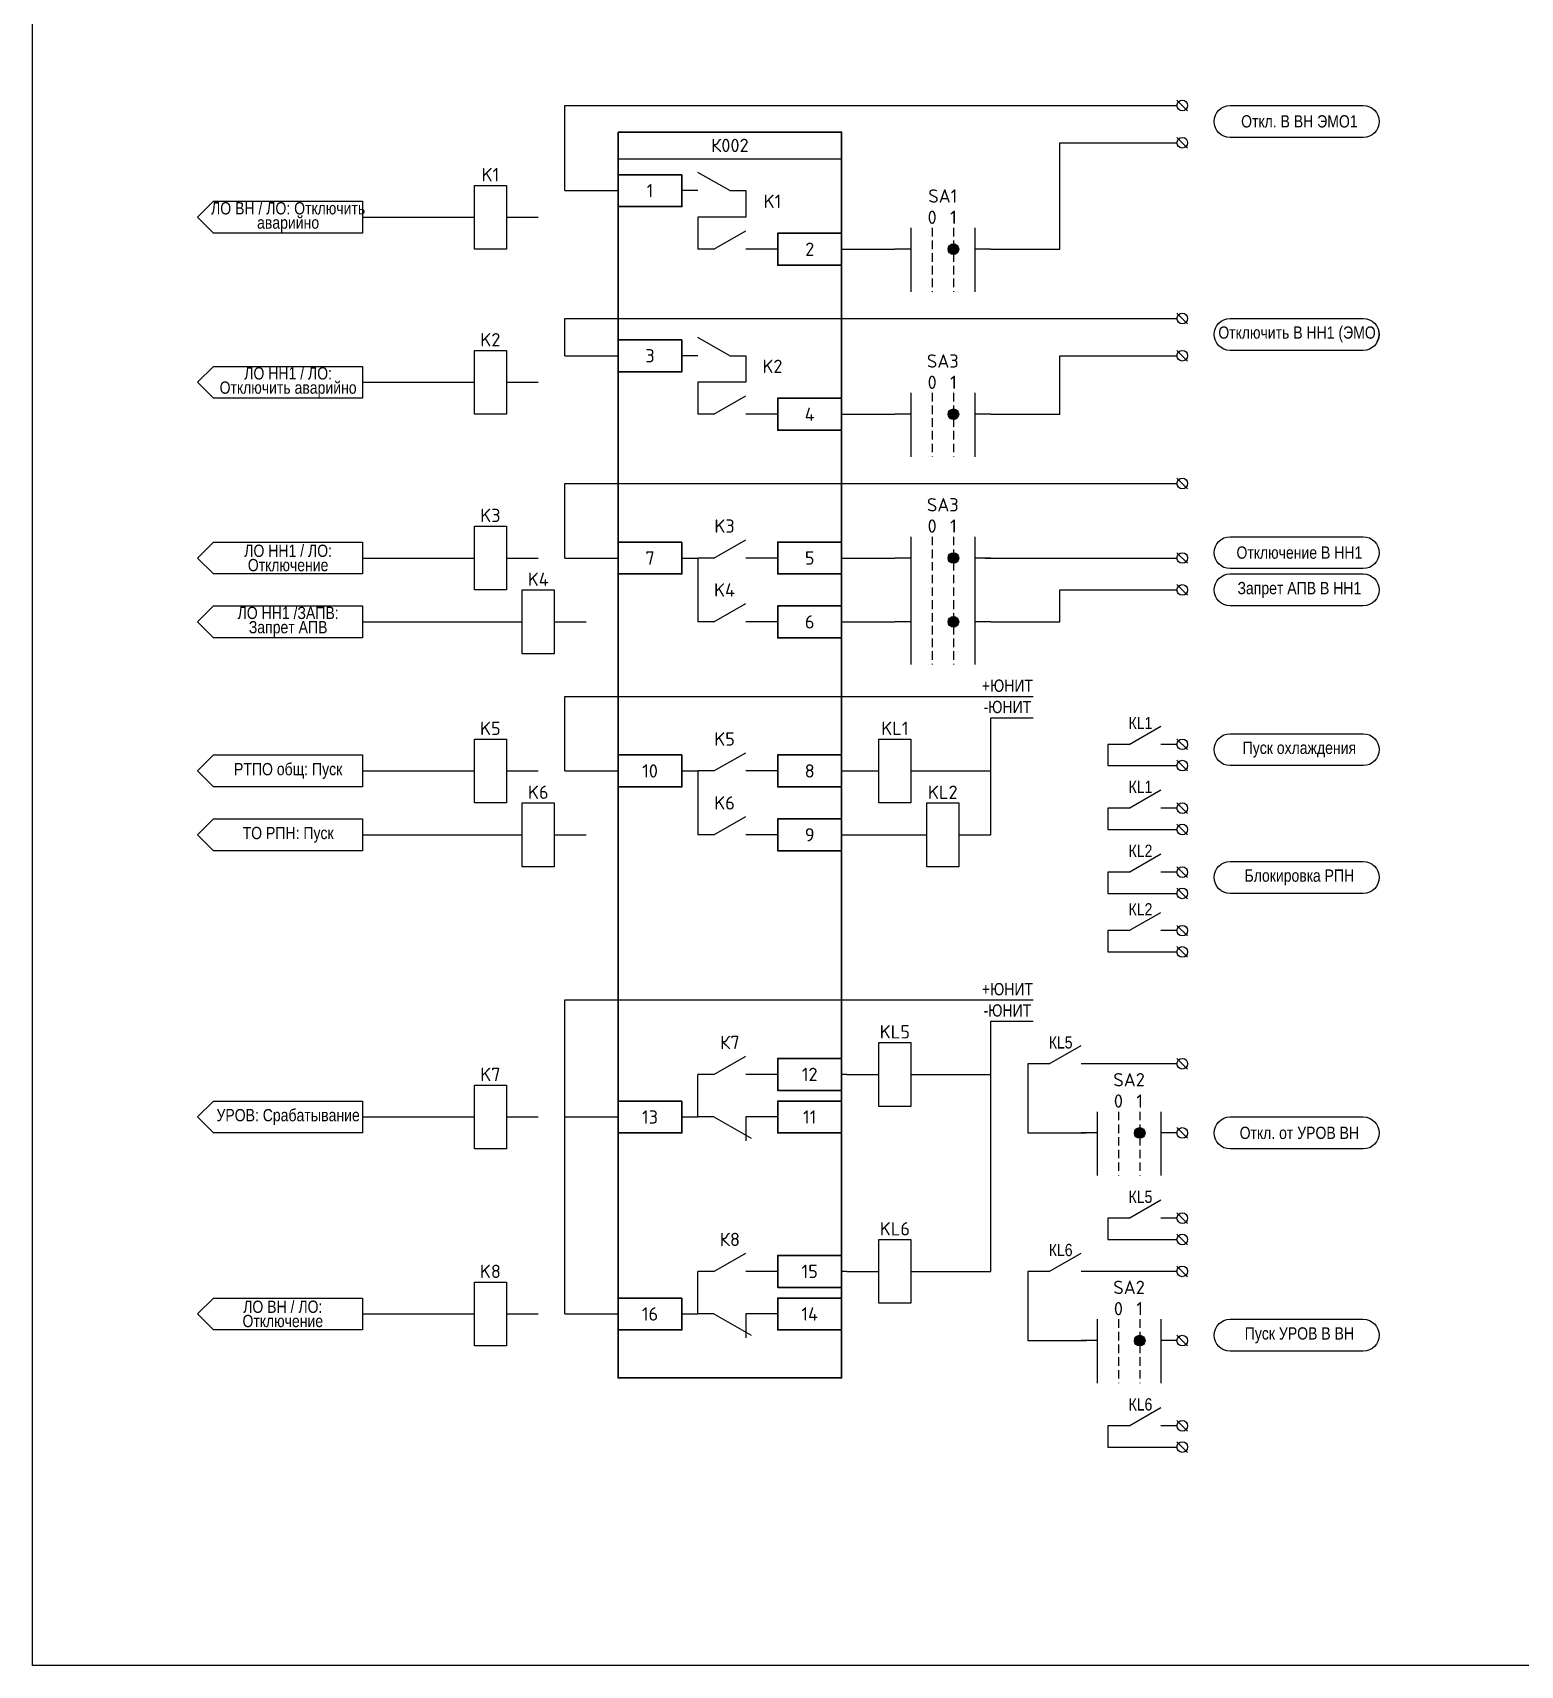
# Model space of a CAD drawing. Header units: millimetres. Extents: x 1657 to 5785, y -558 to 1129.
# Drawn here: x 2056 to 2335.5, y -171 to 135.7 of the extents above; entities that cross this region are included whole.
import ezdxf
from ezdxf.enums import TextEntityAlignment as Align

# ---------------------------------------------------------------- set-up
doc = ezdxf.new("R2010")
doc.units = ezdxf.units.MM
doc.set_wipeout_variables(frame=1)
doc.linetypes.add('HIDDEN', pattern=[9.525, 6.35, -3.175])
doc.layers.add('_ОРЗ_0.3', color=7, linetype='Continuous', lineweight=30)
doc.layers.add('TEXT', color=7, linetype='Continuous', lineweight=25)
doc.layers.add('Основная', color=7, linetype='Continuous')
doc.styles.add('2.5_Gost_RD', font='ARIALN.TTF', dxfattribs={"height": 2.5})
doc.styles.add('2.5_ISOCPEUR', font='isocpeur.ttf', dxfattribs={"width": 0.9, "height": 2.5})
doc.styles.add('2.5_ISOCPEUR_1', font='isocpeur.ttf', dxfattribs={"height": 2.5})

# ---------------------------------------------------------------- blocks, each defined once
blk = doc.blocks.new('SPEC_COS_H')
at = {"layer": 'Основная', "color": 0}
blk.add_line((0, 0), (6, 3.43), dxfattribs=at)
blk = doc.blocks.new('*U104')
blk.add_lwpolyline([(0, 3), (-12, 3), (-12, -3), (0, -3)], close=True)
at = {"layer": 'Основная', "color": 0}
for p, q in [((-24, 0), (-27, 0)), ((-12, 0), (-18, 0))]:
    blk.add_line(p, q, dxfattribs=at)
at = {"ltscale": 0.25}
blk.add_blockref('SPEC_COS_H', (-24, 0), dxfattribs=at)
at = {"layer": 'Основная', "style": '2.5_ISOCPEUR'}
for tag, p in [('ОУ', (-13, 9)), ('K', (-13, 9)), ('В', (-6, 0))]:
    blk.add_attdef(tag, text='', height=2.5, dxfattribs=at).set_placement(p, align=Align.MIDDLE_CENTER)
blk = doc.blocks.new('*U42')
at = {"layer": 'Основная', "color": 0}
for p, q in [((0, 0), (2, 0)), ((2, 0), (40, 0)), ((40, 0), (42, 0))]:
    blk.add_line(p, q, dxfattribs=at)
blk = doc.blocks.new('*U53')
blk.add_lwpolyline([(0, 3), (-12, 3), (-12, -3), (0, -3)], close=True)
at = {"layer": 'Основная', "style": '2.5_ISOCPEUR'}
for tag, p in [('ОУ', (-7, 10)), ('В', (-6, 0))]:
    blk.add_attdef(tag, text='', height=2.5, dxfattribs=at).set_placement(p, align=Align.MIDDLE_CENTER)
blk = doc.blocks.new('*U54')
blk.add_lwpolyline([(0, 3), (-12, 3), (-12, -3), (0, -3)], close=True)
at = {"layer": 'Основная', "color": 0}
for p, q in [((-24, 0), (-27, 0)), ((-12, 0), (-18, 0))]:
    blk.add_line(p, q, dxfattribs=at)
at = {"ltscale": 0.25}
blk.add_blockref('SPEC_COS_H', (-24, 0), dxfattribs=at)
at = {"layer": 'Основная', "style": '2.5_ISOCPEUR'}
for tag, p in [('ОУ', (-22, 6)), ('K', (-21, 6)), ('В', (-6, 0))]:
    blk.add_attdef(tag, text='', height=2.5, dxfattribs=at).set_placement(p, align=Align.MIDDLE_CENTER)
blk = doc.blocks.new('*U110')
at = {"layer": 'Основная', "color": 0}
blk.add_line((0, 0), (7, -4), dxfattribs=at)
at = {"layer": 'Основная', "ltscale": 0.35}
blk.add_line((6, 0), (6, -4.5), dxfattribs=at)
blk = doc.blocks.new('*U101')
blk.add_lwpolyline([(0, 3), (-12, 3), (-12, -3), (0, -3)], close=True)
at = {"layer": 'Основная', "color": 0}
for p, q in [((-24, 0), (-27, 0)), ((-12, 0), (-18, 0))]:
    blk.add_line(p, q, dxfattribs=at)
at = {"ltscale": 0.25}
blk.add_blockref('*U110', (-24, 0), dxfattribs=at)
at = {"layer": 'Основная', "style": '2.5_ISOCPEUR'}
for tag, p in [('K', (-21, 6)), ('ОУ', (-22, 4)), ('В', (-6, 0))]:
    blk.add_attdef(tag, text='', height=2.5, dxfattribs=at).set_placement(p, align=Align.MIDDLE_CENTER)
blk = doc.blocks.new('*U105')
blk.add_lwpolyline([(0, 3), (-12, 3), (-12, -3), (0, -3)], close=True)
at = {"layer": 'Основная', "color": 0}
for p, q in [((-24, 0), (-27, 0)), ((-12, 0), (-18, 0))]:
    blk.add_line(p, q, dxfattribs=at)
at = {"ltscale": 0.25}
blk.add_blockref('SPEC_COS_H', (-24, 0), dxfattribs=at)
at = {"layer": 'Основная', "style": '2.5_ISOCPEUR'}
for tag, p in [('ОУ', (-21, 6)), ('K', (-21, 6)), ('В', (-6, 0))]:
    blk.add_attdef(tag, text='', height=2.5, dxfattribs=at).set_placement(p, align=Align.MIDDLE_CENTER)
blk = doc.blocks.new('*U115')
blk.add_wipeout([(1, -0.01), (0.98, -0.18), (0.96, -0.27), (0.94, -0.34), (0.91, -0.42), (0.88, -0.48), (0.85, -0.53), (0.83, -0.56), (0.8, -0.6), (0.75, -0.66), (0.7, -0.71), (0.66, -0.75), (0.64, -0.77), (0.62, -0.79), (0.58, -0.81), (0.53, -0.85), (0.5, -0.86), (0.46, -0.89), (0.41, -0.91), (0.35, -0.94), (0.3, -0.95), (0.23, -0.97), (0.18, -0.98), (0.12, -0.99), (0.06, -1), (0.02, -1), (-0.04, -1), (-0.1, -0.99), (-0.16, -0.99), (-0.24, -0.97), (-0.28, -0.96), (-0.34, -0.94), (-0.39, -0.92), (-0.44, -0.9), (-0.47, -0.88), (-0.52, -0.86), (-0.56, -0.83), (-0.6, -0.8), (-0.64, -0.77), (-0.68, -0.73), (-0.74, -0.67), (-0.77, -0.63), (-0.8, -0.6), (-0.84, -0.54), (-0.87, -0.5), (-0.9, -0.44), (-0.92, -0.38), (-0.94, -0.34), (-0.96, -0.29), (-0.97, -0.23), (-0.99, -0.16), (-1, -0.08), (-1, -0.02), (-1, 0.03), (-0.99, 0.11), (-0.98, 0.18), (-0.97, 0.24), (-0.96, 0.29), (-0.94, 0.34), (-0.92, 0.4), (-0.89, 0.46), (-0.87, 0.5), (-0.84, 0.54), (-0.8, 0.6), (-0.77, 0.64), (-0.71, 0.7), (-0.67, 0.74), (-0.67, 0.74), (-0.68, 0.73), (-0.65, 0.76), (-0.6, 0.8), (-0.56, 0.83), (-0.52, 0.85), (-0.47, 0.88), (-0.42, 0.91), (-0.37, 0.93), (-0.32, 0.95), (-0.27, 0.96), (-0.21, 0.98), (-0.15, 0.99), (-0.08, 1), (-0.03, 1), (0.08, 1), (0.14, 0.99), (0.21, 0.98), (0.34, 0.94), (0.4, 0.92), (0.46, 0.89), (0.52, 0.85), (0.56, 0.83), (0.6, 0.8), (0.64, 0.77), (0.67, 0.74), (0.7, 0.71), (0.75, 0.67), (0.78, 0.63), (0.82, 0.57), (0.84, 0.54), (0.9, 0.43), (0.94, 0.35), (0.96, 0.29), (0.97, 0.23), (0.99, 0.1), (1, 0.03)])
at = {"layer": 'Основная', "ltscale": 0.25}
blk.add_circle((0, 0), 1, dxfattribs=at)
blk = doc.blocks.new('*U107')
at = {"layer": 'Основная', "style": '2.5_ISOCPEUR'}
for tag, p in [('ОУ', (0, 4)), ('В', (0, -3))]:
    blk.add_attdef(tag, text='', height=2.5, dxfattribs=at).set_placement(p, align=Align.MIDDLE_CENTER)
at = {"ltscale": 0.25}
blk.add_blockref('*U115', (0, 0), dxfattribs=at)
at = {"layer": 'Основная', "ltscale": 0.25}
blk.add_line((1, -1), (-1, 1), dxfattribs=at)
blk = doc.blocks.new('*U106')
at = {"ltscale": 0.35}
h = blk.add_hatch(color=256, dxfattribs=at)
edge = h.paths.add_edge_path()
edge.add_arc((-2, 0), 0.01, 0, 360)
h = blk.add_hatch(color=256, dxfattribs=at)
edge = h.paths.add_edge_path()
edge.add_arc((2, 0), 1, 0, 360)
at = {"layer": 'Основная', "color": 0}
for p, q in [((-6, 4), (-6, -8)), ((6, 4), (6, -8)), ((-6, 0), (-9, 0)), ((9, 0), (6, 0))]:
    blk.add_line(p, q, dxfattribs=at)
at = {"layer": 'Основная', "color": 0, "linetype": 'HIDDEN', "ltscale": 0.25}
for p, q in [((-2, 4), (-2, -8)), ((2, 4), (2, -8))]:
    blk.add_line(p, q, dxfattribs=at)
at = {"layer": 'Основная', "ltscale": 0.35}
for centre, radius in [((-2, 0), 0.01), ((2, 0), 1)]:
    blk.add_circle(centre, radius, dxfattribs=at)
at = {"layer": 'Основная', "style": '2.5_ISOCPEUR'}
for tag, p in [('ОУ', (0, 10)), ('ОП1', (-2, 6)), ('ОП2', (2, 6)), ('В1', (-9, -2)), ('В2', (9, -2))]:
    blk.add_attdef(tag, text='', height=2.5, dxfattribs=at).set_placement(p, align=Align.MIDDLE_CENTER)
blk = doc.blocks.new('*U108')
at = {"layer": 'Основная', "color": 0}
for p, q in [((-9, 0), (-3, 0)), ((3, 0), (9, 0))]:
    blk.add_line(p, q, dxfattribs=at)
at = {"layer": 'Основная'}
blk.add_lwpolyline([(-3, 6), (3, 6), (3, -6), (-3, -6)], close=True, dxfattribs=at)
at = {"layer": 'Основная', "style": '2.5_ISOCPEUR'}
for tag, p in [('ОУ', (0, 8)), ('В2', (-7, -2)), ('В1', (7, -2))]:
    blk.add_attdef(tag, text='', height=2.5, dxfattribs=at).set_placement(p, align=Align.MIDDLE_CENTER)

msp = doc.modelspace()

# ---------------------------------------------------------------- linework, layer by layer
at = {"ltscale": 100}
for p, q in [((2190, 106), (2190, 101)), ((2118, 101), (2133, 101)), ((2190, 101), (2181, 101)), ((2181, 101), (2181, 95)), ((2190, 75), (2190, 70)), ((2118, 70), (2133, 70)), ((2190, 70), (2181, 70)), ((2181, 70), (2181, 64)), ((2118, 37), (2133, 37)), ((2178, 37), (2181, 37)), ((2181, 37), (2181, 25)), ((2235, 37), (2271, 37)), ((2118, 25), (2142, 25)), ((2236, -15), (2236, 7)), ((2236, 7), (2244, 7)), ((2262, 2), (2258, 2)), ((2258, 2), (2258, -2)), ((2118, -3), (2133, -3)), ((2178, -3), (2181, -3)), ((2181, -3), (2181, -15)), ((2227, -3), (2236, -3)), ((2258, -2), (2271, -2)), ((2262, -10), (2258, -10)), ((2258, -10), (2258, -14)), ((2118, -15), (2142, -15)), ((2258, -14), (2271, -14)), ((2262, -22), (2258, -22)), ((2258, -22), (2258, -26)), ((2258, -26), (2271, -26)), ((2262, -33), (2258, -33)), ((2258, -33), (2258, -37)), ((2258, -37), (2271, -37)), ((2236, -97), (2236, -50)), ((2236, -50), (2244, -50)), ((2247, -58), (2243, -58)), ((2181, -68), (2181, -60)), ((2209, -60), (2208, -60)), ((2227, -60), (2236, -60)), ((2118, -68), (2133, -68)), ((2178, -68), (2181, -68)), ((2262, -87), (2258, -87)), ((2258, -87), (2258, -91)), ((2258, -91), (2271, -91)), ((2181, -105), (2181, -97)), ((2209, -97), (2208, -97)), ((2227, -97), (2236, -97)), ((2247, -97), (2243, -97)), ((2118, -105), (2133, -105)), ((2178, -105), (2181, -105)), ((2262, -126), (2258, -126)), ((2258, -126), (2258, -130)), ((2258, -130), (2271, -130))]:
    msp.add_line(p, q, dxfattribs=at)
for points in [[(2056, 734), (2704, 734), (2704, -171), (2056, -171)], [(2090, -65), (2118, -65), (2118, -71), (2090, -71), (2087, -68)]]:
    msp.add_lwpolyline(points, close=True, dxfattribs=at)
for points in [[(2156, 106), (2156, 122), (2271, 122)], [(2156, 106), (2166, 106)], [(2181, 106), (2178, 106)], [(2208, 95), (2218, 95)], [(2208, 95), (2218, 95)], [(2156, 75), (2156, 82), (2271, 82)], [(2156, 75), (2166, 75)], [(2181, 75), (2178, 75)], [(2208, 64), (2218, 64)], [(2208, 64), (2218, 64)], [(2208, 64), (2218, 64)], [(2156, 37), (2156, 51), (2271, 51)], [(2156, 37), (2166, 37)], [(2208, 37), (2218, 37)], [(2208, 25), (2218, 25)], [(2156, -3), (2156, 11), (2244, 11)], [(2156, -3), (2166, -3)], [(2208, -3), (2210, -3)], [(2208, -15), (2219, -15)], [(2156, -105), (2156, -46), (2244, -46)], [(2243, -58), (2243, -71), (2254, -71)], [(2156, -68), (2166, -68)], [(2243, -97), (2243, -110), (2254, -110)], [(2156, -105), (2166, -105)]]:
    msp.add_lwpolyline(points, dxfattribs=at)
at = {"color": 4, "ltscale": 100}
msp.add_lwpolyline([(2281, 116, -1), (2281, 122), (2306, 122, -1), (2306, 116)], format="xyb", close=True, dxfattribs=at)
at = {"color": 1, "ltscale": 100}
msp.add_lwpolyline([(2281, 76, -1), (2281, 82), (2306, 82, -1), (2306, 76)], format="xyb", close=True, dxfattribs=at)
at = {"color": 3, "ltscale": 100}
for points in [[(2281, 35, -1), (2281, 41), (2306, 41, -1), (2306, 35)], [(2281, 28, -1), (2281, 34), (2306, 34, -1), (2306, 28)]]:
    msp.add_lwpolyline(points, format="xyb", close=True, dxfattribs=at)
at = {"color": 215, "ltscale": 100, "true_color": 0xa953a0}
msp.add_lwpolyline([(2281, -2, -1), (2281, 4), (2306, 4, -1), (2306, -2)], format="xyb", close=True, dxfattribs=at)
at = {"color": 30, "ltscale": 100, "true_color": 0xf7941d}
msp.add_lwpolyline([(2281, -26, -1), (2281, -20), (2306, -20, -1), (2306, -26)], format="xyb", close=True, dxfattribs=at)
at = {"ltscale": 100}
for points in [[(2281, -74, -1), (2281, -68), (2306, -68, -1), (2306, -74)], [(2281, -112, -1), (2281, -106), (2306, -106, -1), (2306, -112)]]:
    msp.add_lwpolyline(points, format="xyb", close=True, dxfattribs=at)
at = {"layer": '_ОРЗ_0.3', "ltscale": 100}
msp.add_lwpolyline([(2166, 117), (2208, 117), (2208, -117), (2166, -117)], close=True, dxfattribs=at)
at = {"layer": 'Основная', "color": 0}
for p, q in [((2187, 106), (2190, 106)), ((2187, 75), (2190, 75))]:
    msp.add_line(p, q, dxfattribs=at)
at = {"layer": 'Основная', "ltscale": 100}
for points in [[(2118, 104), (2118, 98), (2090, 98), (2087, 101), (2090, 104)], [(2118, 73), (2118, 67), (2090, 67), (2087, 70), (2090, 73)], [(2118, 40), (2118, 34), (2090, 34), (2087, 37), (2090, 40)], [(2118, 28), (2118, 22), (2090, 22), (2087, 25), (2090, 28)], [(2118, 0), (2118, -6), (2090, -6), (2087, -3), (2090, 0)], [(2118, -12), (2118, -18), (2090, -18), (2087, -15), (2090, -12)], [(2118, -102), (2118, -108), (2090, -108), (2087, -105), (2090, -102)]]:
    msp.add_lwpolyline(points, close=True, dxfattribs=at)

# ---------------------------------------------------------------- block references
at = {"ltscale": 0.25}
for name, p in [('*U42', (2166, 112)), ('SPEC_COS_H', (2262, 2)), ('SPEC_COS_H', (2262, -10)), ('SPEC_COS_H', (2262, -22)), ('SPEC_COS_H', (2262, -33)), ('SPEC_COS_H', (2247, -58)), ('SPEC_COS_H', (2262, -87)), ('SPEC_COS_H', (2247, -97)), ('SPEC_COS_H', (2262, -126))]:
    msp.add_blockref(name, p, dxfattribs=at)
at = {"ltscale": 0.35}
ref = msp.add_blockref('*U108', (2142, 101), dxfattribs=at)
ref.add_attrib('ОУ', 'K1', dxfattribs={"layer": 'Основная', "height": 2.5, "style": '2.5_ISOCPEUR'}).set_placement((2142, 109), align=Align.MIDDLE_CENTER)
at = {"ltscale": 0.25, "xscale": -1}
for p in [(2187, 106), (2187, 75)]:
    msp.add_blockref('SPEC_COS_H', p, dxfattribs=at)
at = {"ltscale": 0.35}
ref = msp.add_blockref('*U106', (2227, 95), dxfattribs=at)
ref.add_attrib('ОУ', 'SA1', dxfattribs={"layer": 'Основная', "height": 2.5, "style": '2.5_ISOCPEUR'}).set_placement((2227, 105), align=Align.MIDDLE_CENTER)
ref.add_attrib('ОП1', '0', dxfattribs={"layer": 'Основная', "height": 2.5, "style": '2.5_ISOCPEUR'}).set_placement((2225, 101), align=Align.MIDDLE_CENTER)
ref.add_attrib('ОП2', '1', dxfattribs={"layer": 'Основная', "height": 2.5, "style": '2.5_ISOCPEUR'}).set_placement((2229, 101), align=Align.MIDDLE_CENTER)
ref = msp.add_blockref('*U108', (2142, 70), dxfattribs=at)
ref.add_attrib('ОУ', 'K2', dxfattribs={"layer": 'Основная', "height": 2.5, "style": '2.5_ISOCPEUR'}).set_placement((2142, 78), align=Align.MIDDLE_CENTER)
ref = msp.add_blockref('*U106', (2227, 64), dxfattribs=at)
ref.add_attrib('ОУ', 'SA3', dxfattribs={"layer": 'Основная', "height": 2.5, "style": '2.5_ISOCPEUR'}).set_placement((2227, 74), align=Align.MIDDLE_CENTER)
ref.add_attrib('ОП1', '0', dxfattribs={"layer": 'Основная', "height": 2.5, "style": '2.5_ISOCPEUR'}).set_placement((2225, 70), align=Align.MIDDLE_CENTER)
ref.add_attrib('ОП2', '1', dxfattribs={"layer": 'Основная', "height": 2.5, "style": '2.5_ISOCPEUR'}).set_placement((2229, 70), align=Align.MIDDLE_CENTER)
ref = msp.add_blockref('*U108', (2142, 37), dxfattribs=at)
ref.add_attrib('ОУ', 'K3', dxfattribs={"layer": 'Основная', "height": 2.5, "style": '2.5_ISOCPEUR'}).set_placement((2142, 45), align=Align.MIDDLE_CENTER)
ref = msp.add_blockref('*U106', (2227, 37), dxfattribs=at)
ref.add_attrib('ОУ', 'SA3', dxfattribs={"layer": 'Основная', "height": 2.5, "style": '2.5_ISOCPEUR'}).set_placement((2227, 47), align=Align.MIDDLE_CENTER)
ref.add_attrib('ОП1', '0', dxfattribs={"layer": 'Основная', "height": 2.5, "style": '2.5_ISOCPEUR'}).set_placement((2225, 43), align=Align.MIDDLE_CENTER)
ref.add_attrib('ОП2', '1', dxfattribs={"layer": 'Основная', "height": 2.5, "style": '2.5_ISOCPEUR'}).set_placement((2229, 43), align=Align.MIDDLE_CENTER)
ref = msp.add_blockref('*U108', (2151, 25), dxfattribs=at)
ref.add_attrib('ОУ', 'K4', dxfattribs={"layer": 'Основная', "height": 2.5, "style": '2.5_ISOCPEUR'}).set_placement((2151, 33), align=Align.MIDDLE_CENTER)
msp.add_blockref('*U106', (2227, 25), dxfattribs=at)
ref = msp.add_blockref('*U108', (2142, -3), dxfattribs=at)
ref.add_attrib('ОУ', 'K5', dxfattribs={"layer": 'Основная', "height": 2.5, "style": '2.5_ISOCPEUR'}).set_placement((2142, 5), align=Align.MIDDLE_CENTER)
ref = msp.add_blockref('*U108', (2218, -3), dxfattribs=at)
ref.add_attrib('ОУ', 'KL1', dxfattribs={"layer": 'Основная', "height": 2.5, "style": '2.5_ISOCPEUR'}).set_placement((2218, 5), align=Align.MIDDLE_CENTER)
ref = msp.add_blockref('*U108', (2151, -15), dxfattribs=at)
ref.add_attrib('ОУ', 'K6', dxfattribs={"layer": 'Основная', "height": 2.5, "style": '2.5_ISOCPEUR'}).set_placement((2151, -7), align=Align.MIDDLE_CENTER)
ref = msp.add_blockref('*U108', (2227, -15), dxfattribs=at)
ref.add_attrib('ОУ', 'KL2', dxfattribs={"layer": 'Основная', "height": 2.5, "style": '2.5_ISOCPEUR'}).set_placement((2227, -7), align=Align.MIDDLE_CENTER)
ref = msp.add_blockref('*U108', (2218, -60), dxfattribs=at)
ref.add_attrib('ОУ', 'KL5', dxfattribs={"layer": 'Основная', "height": 2.5, "style": '2.5_ISOCPEUR'}).set_placement((2218, -52), align=Align.MIDDLE_CENTER)
ref = msp.add_blockref('*U108', (2142, -68), dxfattribs=at)
ref.add_attrib('ОУ', 'K7', dxfattribs={"layer": 'Основная', "height": 2.5, "style": '2.5_ISOCPEUR'}).set_placement((2142, -60), align=Align.MIDDLE_CENTER)
ref = msp.add_blockref('*U108', (2218, -97), dxfattribs=at)
ref.add_attrib('ОУ', 'KL6', dxfattribs={"layer": 'Основная', "height": 2.5, "style": '2.5_ISOCPEUR'}).set_placement((2218, -89), align=Align.MIDDLE_CENTER)
ref = msp.add_blockref('*U108', (2142, -105), dxfattribs=at)
ref.add_attrib('ОУ', 'K8', dxfattribs={"layer": 'Основная', "height": 2.5, "style": '2.5_ISOCPEUR'}).set_placement((2142, -97), align=Align.MIDDLE_CENTER)
at = {"layer": '_ОРЗ_0.3', "ltscale": 0.25}
ref = msp.add_blockref('*U53', (2178, 106), dxfattribs=at)
ref.add_attrib('В', '1', dxfattribs={"layer": 'Основная', "height": 2.5, "style": '2.5_ISOCPEUR'}).set_placement((2172, 106), align=Align.MIDDLE_CENTER)
ref = msp.add_blockref('*U104', (2208, 95), dxfattribs=at)
ref.add_attrib('ОУ', 'K1', dxfattribs={"layer": 'Основная', "height": 2.5, "style": '2.5_ISOCPEUR'}).set_placement((2195, 104), align=Align.MIDDLE_CENTER)
ref.add_attrib('В', '2', dxfattribs={"layer": 'Основная', "height": 2.5, "style": '2.5_ISOCPEUR'}).set_placement((2202, 95), align=Align.MIDDLE_CENTER)
ref = msp.add_blockref('*U53', (2178, 75), dxfattribs=at)
ref.add_attrib('В', '3', dxfattribs={"layer": 'Основная', "height": 2.5, "style": '2.5_ISOCPEUR'}).set_placement((2172, 75), align=Align.MIDDLE_CENTER)
ref = msp.add_blockref('*U104', (2208, 64), dxfattribs=at)
ref.add_attrib('ОУ', 'K2', dxfattribs={"layer": 'Основная', "height": 2.5, "style": '2.5_ISOCPEUR'}).set_placement((2195, 73), align=Align.MIDDLE_CENTER)
ref.add_attrib('В', '4', dxfattribs={"layer": 'Основная', "height": 2.5, "style": '2.5_ISOCPEUR'}).set_placement((2202, 64), align=Align.MIDDLE_CENTER)
ref = msp.add_blockref('*U54', (2208, 37), dxfattribs=at)
ref.add_attrib('ОУ', 'K3', dxfattribs={"layer": 'Основная', "height": 2.5, "style": '2.5_ISOCPEUR'}).set_placement((2186, 43), align=Align.MIDDLE_CENTER)
ref.add_attrib('В', '5', dxfattribs={"layer": 'Основная', "height": 2.5, "style": '2.5_ISOCPEUR'}).set_placement((2202, 37), align=Align.MIDDLE_CENTER)
ref = msp.add_blockref('*U53', (2178, 37), dxfattribs=at)
ref.add_attrib('В', '7', dxfattribs={"layer": 'Основная', "height": 2.5, "style": '2.5_ISOCPEUR'}).set_placement((2172, 37), align=Align.MIDDLE_CENTER)
ref = msp.add_blockref('*U54', (2208, 25), dxfattribs=at)
ref.add_attrib('ОУ', 'K4', dxfattribs={"layer": 'Основная', "height": 2.5, "style": '2.5_ISOCPEUR'}).set_placement((2186, 31), align=Align.MIDDLE_CENTER)
ref.add_attrib('В', '6', dxfattribs={"layer": 'Основная', "height": 2.5, "style": '2.5_ISOCPEUR'}).set_placement((2202, 25), align=Align.MIDDLE_CENTER)
ref = msp.add_blockref('*U54', (2208, -3), dxfattribs=at)
ref.add_attrib('ОУ', 'K5', dxfattribs={"layer": 'Основная', "height": 2.5, "style": '2.5_ISOCPEUR'}).set_placement((2186, 3), align=Align.MIDDLE_CENTER)
ref.add_attrib('В', '8', dxfattribs={"layer": 'Основная', "height": 2.5, "style": '2.5_ISOCPEUR'}).set_placement((2202, -3), align=Align.MIDDLE_CENTER)
ref = msp.add_blockref('*U53', (2178, -3), dxfattribs=at)
ref.add_attrib('В', '10', dxfattribs={"layer": 'Основная', "height": 2.5, "style": '2.5_ISOCPEUR'}).set_placement((2172, -3), align=Align.MIDDLE_CENTER)
ref = msp.add_blockref('*U54', (2208, -15), dxfattribs=at)
ref.add_attrib('ОУ', 'K6', dxfattribs={"layer": 'Основная', "height": 2.5, "style": '2.5_ISOCPEUR'}).set_placement((2186, -9), align=Align.MIDDLE_CENTER)
ref.add_attrib('В', '9', dxfattribs={"layer": 'Основная', "height": 2.5, "style": '2.5_ISOCPEUR'}).set_placement((2202, -15), align=Align.MIDDLE_CENTER)
ref = msp.add_blockref('*U105', (2208, -60), dxfattribs=at)
ref.add_attrib('ОУ', 'К7', dxfattribs={"layer": 'Основная', "height": 2.5, "style": '2.5_ISOCPEUR'}).set_placement((2187, -54), align=Align.MIDDLE_CENTER)
ref.add_attrib('В', '12', dxfattribs={"layer": 'Основная', "height": 2.5, "style": '2.5_ISOCPEUR'}).set_placement((2202, -60), align=Align.MIDDLE_CENTER)
ref = msp.add_blockref('*U53', (2178, -68), dxfattribs=at)
ref.add_attrib('В', '13', dxfattribs={"layer": 'Основная', "height": 2.5, "style": '2.5_ISOCPEUR'}).set_placement((2172, -68), align=Align.MIDDLE_CENTER)
ref = msp.add_blockref('*U101', (2208, -68), dxfattribs=at)
ref.add_attrib('В', '11', dxfattribs={"layer": 'Основная', "height": 2.5, "style": '2.5_ISOCPEUR'}).set_placement((2202, -68), align=Align.MIDDLE_CENTER)
ref = msp.add_blockref('*U105', (2208, -97), dxfattribs=at)
ref.add_attrib('ОУ', 'К8', dxfattribs={"layer": 'Основная', "height": 2.5, "style": '2.5_ISOCPEUR'}).set_placement((2187, -91), align=Align.MIDDLE_CENTER)
ref.add_attrib('В', '15', dxfattribs={"layer": 'Основная', "height": 2.5, "style": '2.5_ISOCPEUR'}).set_placement((2202, -97), align=Align.MIDDLE_CENTER)
ref = msp.add_blockref('*U53', (2178, -105), dxfattribs=at)
ref.add_attrib('В', '16', dxfattribs={"layer": 'Основная', "height": 2.5, "style": '2.5_ISOCPEUR'}).set_placement((2172, -105), align=Align.MIDDLE_CENTER)
ref = msp.add_blockref('*U101', (2208, -105), dxfattribs=at)
ref.add_attrib('В', '14', dxfattribs={"layer": 'Основная', "height": 2.5, "style": '2.5_ISOCPEUR'}).set_placement((2202, -105), align=Align.MIDDLE_CENTER)

# ---------------------------------------------------------------- texts
at = {"ltscale": 100, "char_height": 2.3, "attachment_point": 5, "style": '2.5_Gost_RD'}
for s, insert, width in [('\\pxsm0.7;Откл. В ВН ЭМО1', (2294, 119), 31), ('\\pxsm0.7;Отключить В НН1 (ЭМО)', (2294, 79), 31), ('\\pxsm0.7;Отключение В НН1 ', (2294, 38), 31), ('\\pxsm0.7;Запрет АПВ В НН1 ', (2294, 31), 31), ('\\pxsm0.7;Пуск охлаждения', (2294, 1), 31), ('\\pxsm0.7;РТПО общ: Пуск', (2104, -3), 28), ('\\pxsm0.7;ТО РПН: Пуск', (2104, -15), 28), ('\\pxsm0.7;Блокировка РПН', (2294, -23), 31), ('\\pxsm0.7;Откл. от УРОВ ВН', (2294, -71), 31), ('\\pxsm0.7;Пуск УРОВ В ВН', (2294, -109), 31)]:
    msp.add_mtext(s, dxfattribs=dict(at, insert=insert, width=width))
at = {"color": 2, "ltscale": 0.25, "true_color": 0xf1eb1f, "insert": (2187, 114.5), "char_height": 2.5, "width": 42, "attachment_point": 5, "style": '2.5_ISOCPEUR_1'}
msp.add_mtext('{\\C256;К002}', dxfattribs=at)
at = {"color": 0, "ltscale": 100, "insert": (2104, -68), "char_height": 2.3, "width": 28, "attachment_point": 5, "style": '2.5_Gost_RD'}
msp.add_mtext('{\\C256;УРОВ: Срабатывание}', dxfattribs=at)
at = {"layer": 'TEXT', "ltscale": 100, "char_height": 2.3, "attachment_point": 5, "style": '2.5_Gost_RD'}
for s, insert, width in [('\\pxsm0.7;ЛО ВН / ЛО: Отключить аварийно', (2104, 101), 29.7284), ('\\pxsm0.7;ЛО НН1 / ЛО: Отключить аварийно', (2104, 70), 29.7284), ('\\pxsm0.7;ЛО НН1 / ЛО: Отключение', (2104, 37), 28), ('\\pxsm0.7;ЛО НН1 /ЗАПВ: Запрет АПВ', (2104, 25), 28), ('\\pxi-3,l4,sm0.7,t4;+ЮНИТ', (2238, 13), 28), ('\\pxi-3,l4,sm0.7,t4;-ЮНИТ', (2238, 9), 28), ('\\pxi-3,l4,sm0.7,t4;КL1', (2263, 6), 28), ('\\pxi-3,l4,sm0.7,t4;КL1', (2263, -6), 28), ('\\pxi-3,l4,sm0.7,t4;КL2', (2263, -18), 28), ('\\pxi-3,l4,sm0.7,t4;КL2', (2263, -29), 28), ('\\pxi-3,l4,sm0.7,t4;+ЮНИТ', (2238, -44), 28), ('\\pxi-3,l4,sm0.7,t4;-ЮНИТ', (2238, -48), 28), ('\\pxi-3,l4,sm0.7,t4;КL5', (2248, -54), 28), ('\\pxi-3,l4,sm0.7,t4;КL5', (2263, -83), 28), ('\\pxi-3,l4,sm0.7,t4;КL6', (2248, -93), 28), ('\\pxsm0.7;ЛО ВН / ЛО: Отключение', (2103, -105), 28), ('\\pxi-3,l4,sm0.7,t4;КL6', (2263, -122), 28)]:
    msp.add_mtext(s, dxfattribs=dict(at, insert=insert, width=width))

# ---------------------------------------------------------------- next in the draw order: block references
at = {"ltscale": 0.25}
for p in [(2272, 122), (2272, 115), (2272, 82), (2272, 75), (2272, 51), (2272, 37), (2272, 31), (2272, 2), (2272, -2), (2272, -10), (2272, -14), (2272, -22), (2272, -26), (2272, -33), (2272, -37), (2272, -58), (2272, -71), (2272, -87), (2272, -91), (2272, -97), (2272, -110), (2272, -126), (2272, -130)]:
    msp.add_blockref('*U107', p, dxfattribs=at)

# ---------------------------------------------------------------- next in the draw order: linework, layer by layer
at = {"ltscale": 100}
for p, q in [((2271, 2), (2268, 2)), ((2271, -10), (2268, -10)), ((2271, -22), (2268, -22)), ((2271, -33), (2268, -33)), ((2271, -58), (2253, -58)), ((2271, -87), (2268, -87)), ((2271, -97), (2253, -97)), ((2271, -126), (2268, -126))]:
    msp.add_line(p, q, dxfattribs=at)
for points in [[(2236, 95), (2249, 95), (2249, 115), (2271, 115)], [(2236, 64), (2249, 64), (2249, 75), (2271, 75)], [(2236, 25), (2249, 25), (2249, 31), (2271, 31)]]:
    msp.add_lwpolyline(points, dxfattribs=at)

# ---------------------------------------------------------------- next in the draw order: block references
at = {"ltscale": 0.35}
ref = msp.add_blockref('*U106', (2262, -71), dxfattribs=at)
ref.add_attrib('ОУ', 'SA2', dxfattribs={"layer": 'Основная', "height": 2.5, "style": '2.5_ISOCPEUR'}).set_placement((2262, -61), align=Align.MIDDLE_CENTER)
ref.add_attrib('ОП1', '0', dxfattribs={"layer": 'Основная', "height": 2.5, "style": '2.5_ISOCPEUR'}).set_placement((2260, -65), align=Align.MIDDLE_CENTER)
ref.add_attrib('ОП2', '1', dxfattribs={"layer": 'Основная', "height": 2.5, "style": '2.5_ISOCPEUR'}).set_placement((2264, -65), align=Align.MIDDLE_CENTER)
ref = msp.add_blockref('*U106', (2262, -110), dxfattribs=at)
ref.add_attrib('ОУ', 'SA2', dxfattribs={"layer": 'Основная', "height": 2.5, "style": '2.5_ISOCPEUR'}).set_placement((2262, -100), align=Align.MIDDLE_CENTER)
ref.add_attrib('ОП1', '0', dxfattribs={"layer": 'Основная', "height": 2.5, "style": '2.5_ISOCPEUR'}).set_placement((2260, -104), align=Align.MIDDLE_CENTER)
ref.add_attrib('ОП2', '1', dxfattribs={"layer": 'Основная', "height": 2.5, "style": '2.5_ISOCPEUR'}).set_placement((2264, -104), align=Align.MIDDLE_CENTER)

doc.saveas('drawing.dxf')
